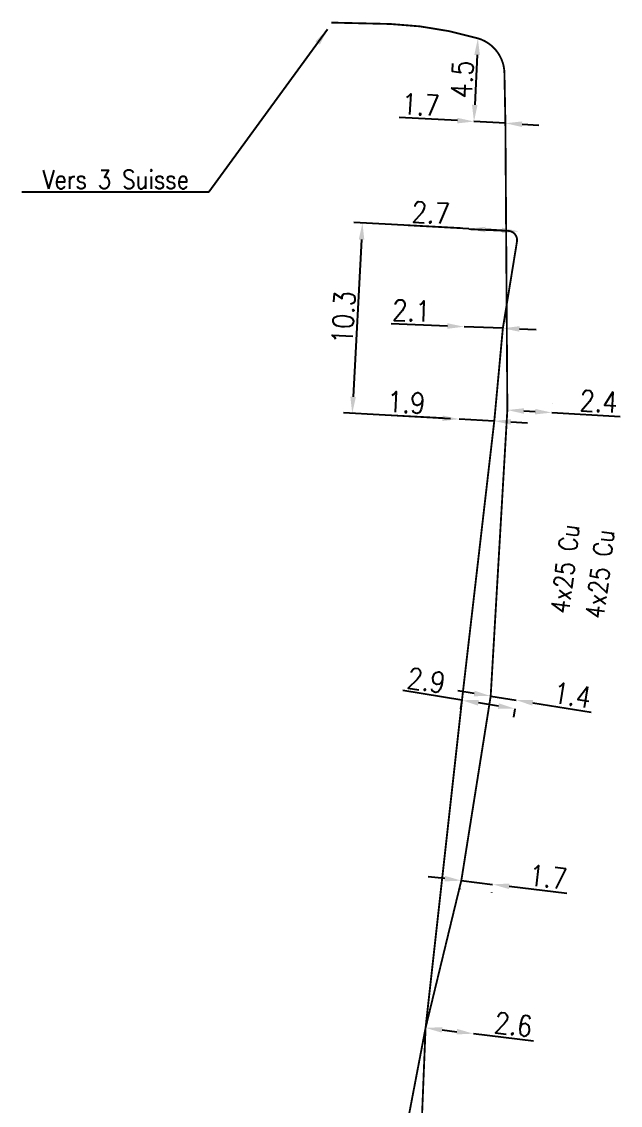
# Model space of a CAD drawing. Header units: millimetres. Extents: x 184994 to 186004, y 128000 to 129009.
# Drawn here: x 185298.4 to 185330.7, y 128350.1 to 128408.6 of the extents above; entities that cross this region are included whole.
import ezdxf
from ezdxf.enums import TextEntityAlignment as Align

# ---------------------------------------------------------------- set-up
doc = ezdxf.new("R2010")
doc.units = ezdxf.units.MM
doc.header["$PDMODE"] = 34
doc.linetypes.add('B_ST_CU', pattern=[2000, 1000, 1000])
doc.layers.get('Defpoints').update_dxf_attribs({"linetype": 'CONTINUOUS'})
doc.layers.add('B_100', color=3, linetype='CONTINUOUS')
doc.layers.add('B_110', color=1, linetype='CONTINUOUS')
doc.styles.get("Standard").update_dxf_attribs({"font": 'romans.shx', "width": 0.85})
doc.dimstyles.get("Standard").update_dxf_attribs({"dimtxt": 1.5, "dimasz": 1.2, "dimexe": 0.625, "dimexo": 0.625, "dimgap": 0.25, "dimtad": 1, "dimdec": 1, "dimzin": 0, "dimdsep": 46, "dimtxsty": 'Standard', "dimcen": -0.5, "dimadec": 0, "dimazin": 0, "dimtfac": 1, "dimtdec": 1, "dimtmove": 0, "dimatfit": 3, "dimfxl": 0, "dimtolj": 1, "dimtzin": 0, "dimarcsym": 0})

# ---------------------------------------------------------------- blocks, each defined once
blk = doc.blocks.new('*D345')
at = {"layer": 'B_110', "color": 0, "linetype": 'Continuous', "lineweight": -2, "transparency": 16777216}
for p, q in [((185321.065, 128354.165), (185321.859, 128354.069)), ((185322.753, 128353.962), (185326.008, 128353.57))]:
    blk.add_line(p, q, dxfattribs=at)
at = {"layer": 'B_110', "color": 0, "linetype": 'Continuous', "transparency": 16777216}
for points in [[(185321.083, 128354.314), (185321.047, 128354.016), (185320.172, 128354.272)], [(185321.877, 128354.218), (185321.842, 128353.92), (185322.753, 128353.962)]]:
    blk.add_solid(points, dxfattribs=at)
at = {"layer": 'Defpoints', "color": 0, "linetype": 'Continuous', "transparency": 16777216}
for p in [(185320.172, 128354.272), (185322.753, 128353.962), (185322.753, 128353.962)]:
    blk.add_point(p, dxfattribs=at)
at = {"layer": 'B_110', "color": 0, "linetype": 'Continuous', "transparency": 16777216, "insert": (185324.917, 128354.457), "char_height": 1.125, "attachment_point": 5, "rotation": 353.13905}
blk.add_mtext('\\A1;2.6', dxfattribs=at)
blk = doc.blocks.new('*D346')
at = {"layer": 'B_110', "color": 0, "linetype": 'Continuous', "lineweight": -2, "transparency": 16777216}
for p, q in [((185322.8, 128372.34), (185321.912, 128372.483)), ((185323.689, 128372.198), (185325.071, 128371.977)), ((185325.96, 128371.835), (185329.107, 128371.331))]:
    blk.add_line(p, q, dxfattribs=at)
at = {"layer": 'B_110', "color": 0, "linetype": 'Continuous', "transparency": 16777216}
for points in [[(185322.824, 128372.489), (185322.777, 128372.192), (185323.689, 128372.198)], [(185325.984, 128371.983), (185325.936, 128371.686), (185325.071, 128371.977)]]:
    blk.add_solid(points, dxfattribs=at)
at = {"layer": 'Defpoints', "color": 0, "linetype": 'Continuous', "transparency": 16777216}
for p in [(185323.689, 128372.198), (185325.071, 128371.977), (185325.071, 128371.977)]:
    blk.add_point(p, dxfattribs=at)
at = {"layer": 'B_110', "color": 0, "linetype": 'Continuous', "transparency": 16777216, "insert": (185328.097, 128372.252), "char_height": 1.125, "attachment_point": 5, "rotation": 350.9051}
blk.add_mtext('\\A1;1.4', dxfattribs=at)
blk = doc.blocks.new('*D347')
at = {"layer": 'B_110', "color": 0, "linetype": 'Continuous', "lineweight": -2, "transparency": 16777216}
for p, q in [((185321.21, 128362.335), (185320.316, 128362.441)), ((185322.103, 128362.229), (185323.791, 128362.028)), ((185322.051, 128361.792), (185322.048, 128361.763)), ((185323.74, 128361.592), (185323.736, 128361.563)), ((185324.685, 128361.922), (185327.805, 128361.552))]:
    blk.add_line(p, q, dxfattribs=at)
at = {"layer": 'B_110', "color": 0, "linetype": 'Continuous', "transparency": 16777216}
for points in [[(185321.227, 128362.484), (185321.192, 128362.186), (185322.103, 128362.229)], [(185324.703, 128362.071), (185324.667, 128361.773), (185323.791, 128362.028)]]:
    blk.add_solid(points, dxfattribs=at)
at = {"layer": 'Defpoints', "color": 0, "linetype": 'Continuous', "transparency": 16777216}
for p in [(185322.107, 128362.258), (185323.791, 128362.028), (185323.795, 128362.057)]:
    blk.add_point(p, dxfattribs=at)
at = {"layer": 'B_110', "color": 0, "linetype": 'Continuous', "transparency": 16777216, "insert": (185326.78, 128362.428), "char_height": 1.125, "attachment_point": 5, "rotation": 353.22589}
blk.add_mtext('\\A1;1.7', dxfattribs=at)
blk = doc.blocks.new('*D348')
at = {"layer": 'B_110', "color": 0, "linetype": 'Continuous', "lineweight": -2, "transparency": 16777216}
for p, q in [((185324.616, 128388.119), (185324.616, 128388.119)), ((185327.012, 128387.98), (185327.012, 128387.98)), ((185325.487, 128387.599), (185326.086, 128387.564)), ((185326.985, 128387.512), (185330.691, 128387.297))]:
    blk.add_line(p, q, dxfattribs=at)
at = {"layer": 'B_110', "color": 0, "linetype": 'Continuous', "transparency": 16777216}
for points in [[(185325.496, 128387.748), (185325.479, 128387.449), (185324.589, 128387.651)], [(185326.095, 128387.714), (185326.078, 128387.414), (185326.985, 128387.512)]]:
    blk.add_solid(points, dxfattribs=at)
at = {"layer": 'Defpoints', "color": 0, "linetype": 'Continuous', "transparency": 16777216}
for p in [(185324.589, 128387.651), (185326.985, 128387.512), (185326.985, 128387.512)]:
    blk.add_point(p, dxfattribs=at)
at = {"layer": 'B_110', "color": 0, "linetype": 'Continuous', "transparency": 16777216, "insert": (185329.524, 128388.116), "char_height": 1.125, "attachment_point": 5, "rotation": 356.68832}
blk.add_mtext('\\A1;2.4', dxfattribs=at)
blk = doc.blocks.new('*D349')
at = {"layer": 'B_110', "color": 0, "linetype": 'Continuous', "lineweight": -2, "transparency": 16777216}
for p, q in [((185321.888, 128403.286), (185318.75, 128403.46)), ((185324.484, 128403.142), (185322.786, 128403.236)), ((185325.382, 128403.092), (185326.281, 128403.042))]:
    blk.add_line(p, q, dxfattribs=at)
at = {"layer": 'B_110', "color": 0, "linetype": 'Continuous', "transparency": 16777216}
for points in [[(185321.896, 128403.436), (185321.879, 128403.136), (185322.786, 128403.236)], [(185325.39, 128403.242), (185325.374, 128402.942), (185324.484, 128403.142)]]:
    blk.add_solid(points, dxfattribs=at)
at = {"layer": 'Defpoints', "color": 0, "linetype": 'Continuous', "transparency": 16777216}
for p in [(185322.786, 128403.236), (185322.786, 128403.236), (185324.484, 128403.142)]:
    blk.add_point(p, dxfattribs=at)
at = {"layer": 'B_110', "color": 0, "linetype": 'Continuous', "transparency": 16777216, "insert": (185319.911, 128404.147), "char_height": 1.125, "attachment_point": 5, "rotation": 356.81996}
blk.add_mtext('\\A1;1.7', dxfattribs=at)
blk = doc.blocks.new('*D350')
at = {"layer": 'B_110', "color": 0, "linetype": 'Continuous', "lineweight": -2, "transparency": 16777216}
blk.add_line((185322.955, 128406.832), (185322.828, 128404.135), dxfattribs=at)
at = {"layer": 'B_110', "color": 0, "linetype": 'Continuous', "transparency": 16777216}
for points in [[(185322.805, 128406.839), (185323.105, 128406.825), (185322.997, 128407.731)], [(185322.679, 128404.142), (185322.978, 128404.128), (185322.786, 128403.236)]]:
    blk.add_solid(points, dxfattribs=at)
at = {"layer": 'Defpoints', "color": 0, "linetype": 'Continuous', "transparency": 16777216}
for p in [(185322.997, 128407.731), (185322.786, 128403.236), (185322.786, 128403.236)]:
    blk.add_point(p, dxfattribs=at)
at = {"layer": 'B_110', "color": 0, "linetype": 'Continuous', "transparency": 16777216, "insert": (185322.143, 128405.519), "char_height": 1.125, "attachment_point": 5, "rotation": 87.31052}
blk.add_mtext('\\A1;4.5', dxfattribs=at)
blk = doc.blocks.new('*D355')
at = {"layer": 'B_100', "color": 0, "linetype": 'Continuous', "lineweight": -2, "transparency": 16777216}
for p, q in [((185322.134, 128371.976), (185318.942, 128372.492)), ((185322.134, 128371.976), (185322.059, 128371.514)), ((185324.108, 128371.658), (185323.022, 128371.833)), ((185324.997, 128371.514), (185324.922, 128371.051))]:
    blk.add_line(p, q, dxfattribs=at)
at = {"layer": 'B_100', "color": 0, "linetype": 'Continuous', "transparency": 16777216}
for points in [[(185323.046, 128371.981), (185322.998, 128371.685), (185322.134, 128371.976)], [(185324.132, 128371.806), (185324.084, 128371.509), (185324.997, 128371.514)]]:
    blk.add_solid(points, dxfattribs=at)
at = {"layer": 'Defpoints', "color": 0, "linetype": 'Continuous', "transparency": 16777216}
for p in [(185322.208, 128372.439), (185325.071, 128371.977), (185324.997, 128371.514)]:
    blk.add_point(p, dxfattribs=at)
at = {"layer": 'B_100', "color": 0, "linetype": 'Continuous', "transparency": 16777216, "insert": (185320.213, 128373.046), "char_height": 1.125, "attachment_point": 5, "rotation": 350.82717}
blk.add_mtext('\\A1;2.9', dxfattribs=at)
blk = doc.blocks.new('*D356')
at = {"layer": 'B_100', "color": 0, "linetype": 'Continuous', "lineweight": -2, "transparency": 16777216}
for p, q in [((185321.087, 128387.207), (185317.995, 128387.373)), ((185323.883, 128387.057), (185321.985, 128387.159)), ((185324.781, 128387.009), (185325.68, 128386.961))]:
    blk.add_line(p, q, dxfattribs=at)
at = {"layer": 'B_100', "color": 0, "linetype": 'Continuous', "transparency": 16777216}
for points in [[(185321.095, 128387.357), (185321.078, 128387.057), (185321.985, 128387.159)], [(185324.789, 128387.159), (185324.773, 128386.859), (185323.883, 128387.057)]]:
    blk.add_solid(points, dxfattribs=at)
at = {"layer": 'Defpoints', "color": 0, "linetype": 'Continuous', "transparency": 16777216}
for p in [(185321.985, 128387.159), (185321.985, 128387.159), (185323.883, 128387.057)]:
    blk.add_point(p, dxfattribs=at)
at = {"layer": 'B_100', "color": 0, "linetype": 'Continuous', "transparency": 16777216, "insert": (185319.131, 128388.063), "char_height": 1.125, "attachment_point": 5, "rotation": 356.9324}
blk.add_mtext('\\A1;1.9', dxfattribs=at)
blk = doc.blocks.new('*D357')
at = {"layer": 'B_100', "color": 0, "linetype": 'Continuous', "lineweight": -2, "transparency": 16777216}
for p, q in [((185321.349, 128392.188), (185318.32, 128392.31)), ((185324.346, 128392.067), (185322.248, 128392.152)), ((185325.246, 128392.031), (185326.145, 128391.995))]:
    blk.add_line(p, q, dxfattribs=at)
at = {"layer": 'B_100', "color": 0, "linetype": 'Continuous', "transparency": 16777216}
for points in [[(185321.355, 128392.338), (185321.343, 128392.038), (185322.248, 128392.152)], [(185325.252, 128392.181), (185325.239, 128391.881), (185324.346, 128392.067)]]:
    blk.add_solid(points, dxfattribs=at)
at = {"layer": 'Defpoints', "color": 0, "linetype": 'Continuous', "transparency": 16777216}
for p in [(185322.248, 128392.152), (185322.248, 128392.152), (185324.346, 128392.067)]:
    blk.add_point(p, dxfattribs=at)
at = {"layer": 'B_100', "color": 0, "linetype": 'Continuous', "transparency": 16777216, "insert": (185319.402, 128393.017), "char_height": 1.125, "attachment_point": 5, "rotation": 357.69025}
blk.add_mtext('\\A1;2.1', dxfattribs=at)
blk = doc.blocks.new('*D358')
at = {"layer": 'B_100', "color": 0, "linetype": 'Continuous', "lineweight": -2, "transparency": 16777216}
for p, q in [((185322.502, 128397.448), (185319.229, 128397.624)), ((185324.3, 128397.352), (185323.401, 128397.4))]:
    blk.add_line(p, q, dxfattribs=at)
at = {"layer": 'B_100', "color": 0, "linetype": 'Continuous', "transparency": 16777216}
for points in [[(185323.409, 128397.55), (185323.393, 128397.25), (185322.502, 128397.448)], [(185324.308, 128397.502), (185324.292, 128397.202), (185325.199, 128397.304)]]:
    blk.add_solid(points, dxfattribs=at)
at = {"layer": 'Defpoints', "color": 0, "linetype": 'Continuous', "transparency": 16777216}
for p in [(185322.502, 128397.448), (185322.502, 128397.448), (185325.199, 128397.304)]:
    blk.add_point(p, dxfattribs=at)
at = {"layer": 'B_100', "color": 0, "linetype": 'Continuous', "transparency": 16777216, "insert": (185320.456, 128398.309), "char_height": 1.125, "attachment_point": 5, "rotation": 356.9324}
blk.add_mtext('\\A1;2.7', dxfattribs=at)
blk = doc.blocks.new('*D188')
at = {"layer": 'B_100', "color": 0, "linetype": 'Continuous', "lineweight": -2, "transparency": 16777216}
for p, q in [((185322.034, 128397.473), (185316.294, 128397.781)), ((185316.714, 128396.857), (185316.259, 128388.367)), ((185321.517, 128387.184), (185315.743, 128387.493))]:
    blk.add_line(p, q, dxfattribs=at)
at = {"layer": 'B_100', "color": 0, "linetype": 'Continuous', "transparency": 16777216}
for points in [[(185316.565, 128396.865), (185316.864, 128396.849), (185316.763, 128397.756)], [(185316.11, 128388.375), (185316.409, 128388.359), (185316.211, 128387.468)]]:
    blk.add_solid(points, dxfattribs=at)
at = {"layer": 'Defpoints', "color": 0, "linetype": 'Continuous', "transparency": 16777216}
for p in [(185322.502, 128397.448), (185316.211, 128387.468), (185321.985, 128387.159)]:
    blk.add_point(p, dxfattribs=at)
at = {"layer": 'B_100', "color": 0, "linetype": 'Continuous', "transparency": 16777216, "insert": (185315.738, 128392.652), "char_height": 1.125, "attachment_point": 5, "rotation": 86.9324}
blk.add_mtext('\\A1;10.3', dxfattribs=at)

msp = doc.modelspace()

# ---------------------------------------------------------------- linework, layer by layer
at = {"layer": 'B_100', "linetype": 'B_ST_CU', "const_width": 0.1, "flags": 128}
msp.add_lwpolyline([(185314.743, 128330.93), (185314.643, 128330.978, -0.387092), (185313.38, 128334.098), (185315.638, 128340.206, -0.29642), (185316.611, 128340.931), (185318.604, 128341.075, 0.273505), (185320.338, 128342.276, 0.260831), (185320.206, 128343.929, -0.09537), (185319.832, 128345.852), (185320.172, 128354.272), (185322.148, 128372.062), (185323.883, 128387.057), (185324.346, 128392.067), (185325.108, 128396.748, 0.449071), (185324.637, 128397.328), (185322.501, 128397.422)], format="xyb", dxfattribs=at)
at = {"layer": 'B_110', "linetype": 'B_ST_CU', "const_width": 0.1, "flags": 128}
msp.add_lwpolyline([(185314.961, 128331.384, -0.387997), (185314.101, 128333.941), (185317.959, 128342.682), (185320.172, 128354.272), (185322.107, 128362.258), (185323.689, 128372.198), (185324.589, 128387.651), (185324.484, 128403.142), (185324.432, 128405.853, 0.327488), (185322.997, 128407.731, 0.0617), (185318.276, 128408.505), (185315.077, 128408.581)], format="xyb", dxfattribs=at)

# ---------------------------------------------------------------- texts
at = {"layer": 'B_100', "linetype": 'B_ST_CU', "width": 0.85}
msp.add_text('4x25 Cu', height=1, rotation=82.99589, dxfattribs=at).set_placement((185327.702, 128379.074), align=Align.MIDDLE)
at = {"layer": 'B_110', "linetype": 'B_ST_CU', "width": 0.85}
msp.add_text('4x25 Cu', height=1, rotation=82.99589, dxfattribs=at).set_placement((185329.586, 128378.789), align=Align.MIDDLE)
at = {"layer": 'B_110', "linetype": 'B_ST_CU', "insert": (185307.384, 128400.105), "char_height": 1, "attachment_point": 6}
msp.add_mtext('\\A1;Vers 3 Suisse', dxfattribs=at)

# ---------------------------------------------------------------- dimensions: what is measured, and where the dimension line sits
at = {"layer": 'B_100', "linetype": 'Continuous'}
for base, p1, p2, angle, picture, middle, dimtype in [((185322.502, 128397.448), (185325.199, 128397.304), (185322.502, 128397.448), 176.9324, '*D358', (185320.416, 128397.56), 161), ((185316.211, 128387.468), (185322.502, 128397.448), (185321.985, 128387.159), 86.9324, '*D188', (185316.487, 128392.612), 160), ((185322.248, 128392.152), (185324.346, 128392.067), (185322.248, 128392.152), 177.69025, '*D357', (185319.372, 128392.268), 161), ((185321.985, 128387.159), (185323.883, 128387.057), (185321.985, 128387.159), 176.9324, '*D356', (185319.091, 128387.314), 161), ((185324.997, 128371.514), (185322.208, 128372.439), (185325.071, 128371.977), 350.82717, '*D355', (185320.094, 128372.306), 161)]:
    dim = msp.add_linear_dim(base=base, p1=p1, p2=p2, angle=angle, dimstyle='Standard', override={"dimscale": 0.75}, dxfattribs=at)
    dim.commit()
    dim.dimension.update_dxf_attribs({"geometry": picture, "text_midpoint": middle, "dimtype": dimtype})
at = {"layer": 'B_110', "linetype": 'Continuous'}
for base, p1, p2, angle, picture, middle in [((185322.786, 128403.236), (185322.997, 128407.731), (185322.786, 128403.236), 267.31052, '*D350', (185322.892, 128405.484)), ((185322.786, 128403.236), (185324.484, 128403.142), (185322.786, 128403.236), 176.81996, '*D349', (185319.87, 128403.398)), ((185326.985, 128387.512), (185324.589, 128387.651), (185326.985, 128387.512), 356.68832, '*D348', (185329.481, 128387.368)), ((185325.071, 128371.977), (185323.689, 128372.198), (185325.071, 128371.977), 350.9051, '*D346', (185327.978, 128371.512)), ((185323.791, 128362.028), (185322.107, 128362.258), (185323.795, 128362.057), 353.22589, '*D347', (185326.692, 128361.684)), ((185322.753, 128353.962), (185320.172, 128354.272), (185322.753, 128353.962), 353.13905, '*D345', (185324.827, 128353.712))]:
    dim = msp.add_linear_dim(base=base, p1=p1, p2=p2, angle=angle, dimstyle='Standard', override={"dimscale": 0.75}, dxfattribs=at)
    dim.commit()
    dim.dimension.update_dxf_attribs({"geometry": picture, "text_midpoint": middle, "dimtype": 161})

# ---------------------------------------------------------------- leaders
at = {"layer": 'B_110', "linetype": 'B_ST_CU', "annotation_type": 0, "has_hookline": 1, "hookline_direction": 1, "text_width": 9.026}
msp.add_leader([(185314.871, 128408.209), (185308.471, 128399.418), (185307.571, 128399.418)], dimstyle='Standard', override={"dimscale": 0.75}, dxfattribs=at)

doc.saveas('drawing.dxf')
